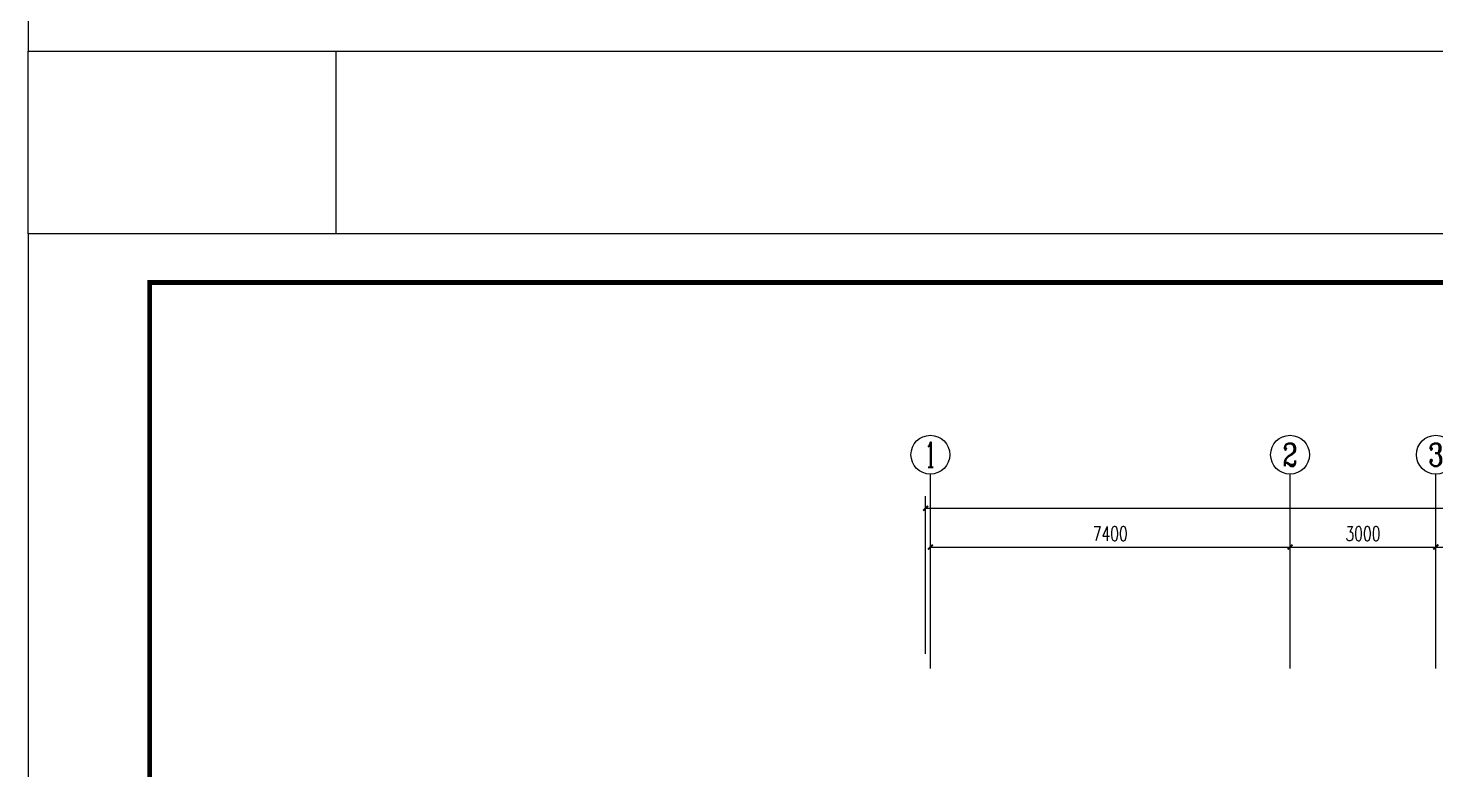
# Model space of a CAD drawing. Extents: x 6250600 to 6678662, y -692028 to -290561.
# Drawn here: x 6473265 to 6502230, y -481174 to -465908 of the extents above; entities that cross this region are included whole.
import ezdxf
from ezdxf.enums import TextEntityAlignment as Align

# ---------------------------------------------------------------- set-up
doc = ezdxf.new("R2010")
doc.units = 0
doc.header["$LTSCALE"] = 1000
doc.header["$MEASUREMENT"] = 0
doc.layers.get('0').update_dxf_attribs({"linetype": 'CONTINUOUS'})
doc.layers.get('Defpoints').update_dxf_attribs({"linetype": 'CONTINUOUS'})
for name, color, linetype in [('AXIS_TEXT', 7, 'CONTINUOUS'), ('PUB_TITLE', 4, 'CONTINUOUS'), ('建筑底图', 251, 'CONTINUOUS')]:
    doc.layers.add(name, color=color, linetype=linetype)
doc.styles.add('_TCH_AXIS', font='COMPLEX', dxfattribs={"bigfont": 'GBCBIG'})
doc.styles.add('_TCH_DIM_T3', font='SIMPLEX', dxfattribs={"width": 0.705882, "bigfont": 'GBCBIG'})
doc.styles.add('COMPLEX', font='COMPLEX')
doc.dimstyles.new('_TCH_ARCH&&100', dxfattribs={"dimtxt": 297.5, "dimasz": 100, "dimexe": 250, "dimexo": 300, "dimgap": 126.25, "dimtad": 1, "dimdec": 0, "dimzin": 0, "dimdsep": 46, "dimtxsty": '_TCH_DIM_T3', "dimblk": 'ARCHTICK', "dimcen": 0.09, "dimclrt": 7, "dimazin": 2, "dimtfac": 1, "dimtdec": 0, "dimtix": 1, "dimtmove": 2, "dimatfit": 3, "dimfxl": 0, "dimtolj": 1, "dimtzin": 0, "dimarcsym": 0})

# ---------------------------------------------------------------- blocks, each defined once
blk = doc.blocks.new('_AXISO')
blk.add_circle((0, 0), 0.5)
at = {"layer": 'AXIS_TEXT', "style": 'COMPLEX', "width": 1.041667}
blk.add_attdef('A', text='', height=0.56, dxfattribs=at).set_placement((-0.25, -0.28), (0.25, -0.28), align=Align.FIT)
blk = doc.blocks.new('_ArchTick')
at = {"color": 0, "linetype": 'ByBlock', "const_width": 0.4}
blk.add_lwpolyline([(-0.5, -0.5), (0.5, 0.5)], dxfattribs=at)
blk = doc.blocks.new('*D487')
at = {"layer": 'Defpoints', "color": 0, "transparency": 16777216}
for p in [(6513930, -475788), (6491730, -479088), (6513930, -479088)]:
    blk.add_point(p, dxfattribs=at)
at = {"layer": '建筑底图', "color": 0, "lineweight": -2, "transparency": 16777216}
for p, q in [((6491730, -478788), (6491730, -475538)), ((6513930, -478788), (6513930, -475538)), ((6491730, -475788), (6513930, -475788))]:
    blk.add_line(p, q, dxfattribs=at)
at = {"layer": '建筑底图', "color": 0, "lineweight": -2, "transparency": 16777216, "xscale": 100, "yscale": 100, "zscale": 100, "rotation": 180}
blk.add_blockref('_ArchTick', (6491730, -475788), dxfattribs=at)
at = {"layer": '建筑底图', "color": 0, "lineweight": -2, "transparency": 16777216, "xscale": 100, "yscale": 100, "zscale": 100}
blk.add_blockref('_ArchTick', (6513930, -475788), dxfattribs=at)
at = {"layer": '建筑底图', "color": 7, "transparency": 16777216, "insert": (6502830, -475513), "char_height": 297.5, "attachment_point": 5, "style": '_TCH_DIM_T3'}
blk.add_mtext('\\A1;22200', dxfattribs=at)
blk = doc.blocks.new('*D488')
at = {"layer": 'Defpoints', "color": 0, "transparency": 16777216}
for p in [(6499230, -476588), (6491830, -479088), (6499230, -479088)]:
    blk.add_point(p, dxfattribs=at)
at = {"layer": '建筑底图', "color": 0, "lineweight": -2, "transparency": 16777216}
for p, q in [((6491830, -478788), (6491830, -476338)), ((6499230, -478788), (6499230, -476338)), ((6491830, -476588), (6499230, -476588))]:
    blk.add_line(p, q, dxfattribs=at)
at = {"layer": '建筑底图', "color": 0, "lineweight": -2, "transparency": 16777216, "xscale": 100, "yscale": 100, "zscale": 100, "rotation": 180}
blk.add_blockref('_ArchTick', (6491830, -476588), dxfattribs=at)
at = {"layer": '建筑底图', "color": 0, "lineweight": -2, "transparency": 16777216, "xscale": 100, "yscale": 100, "zscale": 100}
blk.add_blockref('_ArchTick', (6499230, -476588), dxfattribs=at)
at = {"layer": '建筑底图', "color": 7, "transparency": 16777216, "insert": (6495530, -476313), "char_height": 297.5, "attachment_point": 5, "style": '_TCH_DIM_T3'}
blk.add_mtext('\\A1;7400', dxfattribs=at)
blk = doc.blocks.new('*D489')
at = {"layer": 'Defpoints', "color": 0, "transparency": 16777216}
for p in [(6502230, -476588), (6499230, -479088), (6502230, -479088)]:
    blk.add_point(p, dxfattribs=at)
at = {"layer": '建筑底图', "color": 0, "lineweight": -2, "transparency": 16777216}
for p, q in [((6499230, -478788), (6499230, -476338)), ((6502230, -478788), (6502230, -476338)), ((6499230, -476588), (6502230, -476588))]:
    blk.add_line(p, q, dxfattribs=at)
at = {"layer": '建筑底图', "color": 0, "lineweight": -2, "transparency": 16777216, "xscale": 100, "yscale": 100, "zscale": 100, "rotation": 180}
blk.add_blockref('_ArchTick', (6499230, -476588), dxfattribs=at)
at = {"layer": '建筑底图', "color": 0, "lineweight": -2, "transparency": 16777216, "xscale": 100, "yscale": 100, "zscale": 100}
blk.add_blockref('_ArchTick', (6502230, -476588), dxfattribs=at)
at = {"layer": '建筑底图', "color": 7, "transparency": 16777216, "insert": (6500730, -476313), "char_height": 297.5, "attachment_point": 5, "style": '_TCH_DIM_T3'}
blk.add_mtext('\\A1;3000', dxfattribs=at)
blk = doc.blocks.new('*D490')
at = {"layer": 'Defpoints', "color": 0, "transparency": 16777216}
for p in [(6506430, -476588), (6502230, -479088), (6506430, -479088)]:
    blk.add_point(p, dxfattribs=at)
at = {"layer": '建筑底图', "color": 0, "lineweight": -2, "transparency": 16777216}
for p, q in [((6502230, -478788), (6502230, -476338)), ((6506430, -478788), (6506430, -476338)), ((6502230, -476588), (6506430, -476588))]:
    blk.add_line(p, q, dxfattribs=at)
at = {"layer": '建筑底图', "color": 0, "lineweight": -2, "transparency": 16777216, "xscale": 100, "yscale": 100, "zscale": 100, "rotation": 180}
blk.add_blockref('_ArchTick', (6502230, -476588), dxfattribs=at)
at = {"layer": '建筑底图', "color": 0, "lineweight": -2, "transparency": 16777216, "xscale": 100, "yscale": 100, "zscale": 100}
blk.add_blockref('_ArchTick', (6506430, -476588), dxfattribs=at)
at = {"layer": '建筑底图', "color": 7, "transparency": 16777216, "insert": (6504330, -476313), "char_height": 297.5, "attachment_point": 5, "style": '_TCH_DIM_T3'}
blk.add_mtext('\\A1;4200', dxfattribs=at)

msp = doc.modelspace()

# ---------------------------------------------------------------- linework, layer by layer
at = {"color": 0}
msp.add_lwpolyline([(6473265, -466382.7), (6479596.8, -466382.7), (6479596.8, -470141.8), (6473265, -470141.8)], close=True, dxfattribs=at)
at = {"layer": 'PUB_TITLE', "color": 4}
for points in [[(6473265, -466382.7), (6532665, -466382.7), (6532665, -424382.7), (6473265, -424382.7)], [(6473265, -512141.8), (6532665, -512141.8), (6532665, -470141.8), (6473265, -470141.8)]]:
    msp.add_lwpolyline(points, close=True, dxfattribs=at)
at = {"layer": 'PUB_TITLE', "color": 4, "const_width": 100}
msp.add_lwpolyline([(6475765, -511141.8), (6531665, -511141.8), (6531665, -471141.8), (6475765, -471141.8)], close=True, dxfattribs=at)
at = {"layer": '建筑底图'}
for p, q in [((6491829.9, -479087.6), (6491829.9, -475087.6)), ((6499229.9, -479087.6), (6499229.9, -475087.6)), ((6502229.9, -479087.6), (6502229.9, -475087.6))]:
    msp.add_line(p, q, dxfattribs=at)

# ---------------------------------------------------------------- block references
ref = msp.add_blockref('_AXISO', (6491829.9, -474687.6), dxfattribs=dict(at, xscale=800, yscale=800, zscale=800))
ref.add_attrib('A', '1', dxfattribs={"layer": 'AXIS_TEXT', "color": 0, "height": 514.7, "style": '_TCH_AXIS'}).set_placement((6491719.6, -474945), (6491940.2, -474945), align=Align.FIT)
ref = msp.add_blockref('_AXISO', (6499229.9, -474687.6), dxfattribs=dict(at, xscale=800, yscale=800, zscale=800))
ref.add_attrib('A', '2', dxfattribs={"layer": 'AXIS_TEXT', "color": 0, "height": 465.9, "style": '_TCH_AXIS'}).set_placement((6499074.6, -474920.6), (6499385.2, -474920.6), align=Align.FIT)
ref = msp.add_blockref('_AXISO', (6502229.9, -474687.6), dxfattribs=dict(at, xscale=800, yscale=800, zscale=800))
ref.add_attrib('A', '3', dxfattribs={"layer": 'AXIS_TEXT', "color": 0, "height": 465.9, "style": '_TCH_AXIS'}).set_placement((6502074.6, -474920.6), (6502385.2, -474920.6), align=Align.FIT)

# ---------------------------------------------------------------- dimensions: what is measured, and where the dimension line sits
for p1, p2, distance, picture, middle in [((6491729.9, -479087.6), (6513929.9, -479087.6), 3300, '*D487', (6502829.9, -475512.6)), ((6491829.9, -479087.6), (6499229.9, -479087.6), 2500, '*D488', (6495529.9, -476312.6)), ((6499229.9, -479087.6), (6502229.9, -479087.6), 2500, '*D489', (6500729.9, -476312.6)), ((6502229.9, -479087.6), (6506429.9, -479087.6), 2500, '*D490', (6504329.9, -476312.6))]:
    dim = msp.add_aligned_dim(p1=p1, p2=p2, distance=distance, dimstyle='_TCH_ARCH&&100', dxfattribs=at)
    dim.commit()
    dim.dimension.update_dxf_attribs({"geometry": picture, "text_midpoint": middle})

doc.saveas('drawing.dxf')
